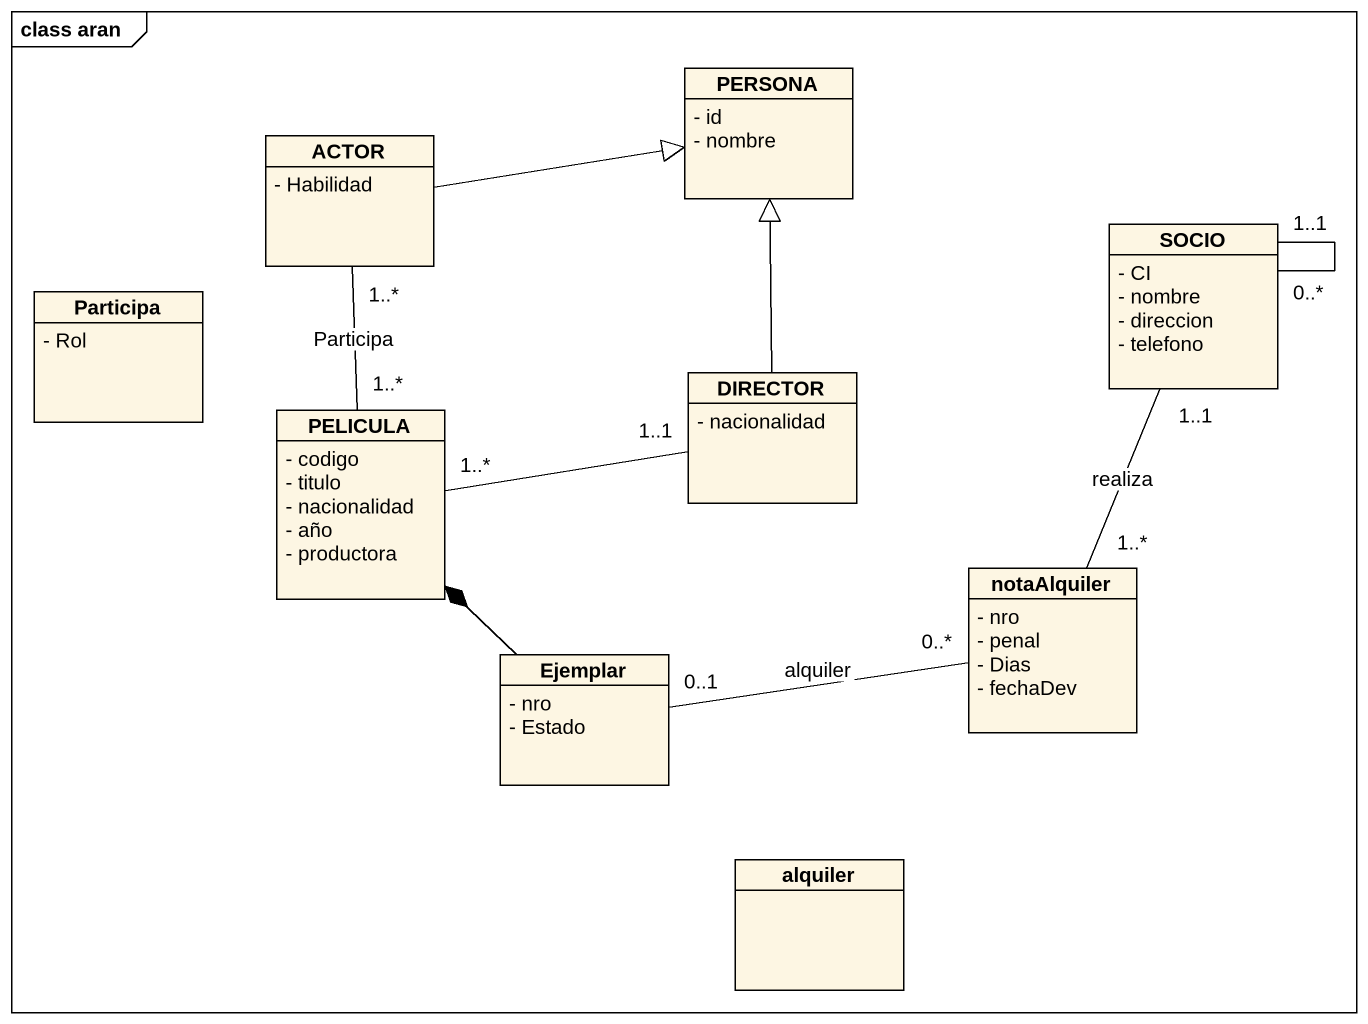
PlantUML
@startuml
mainframe class aran
hide circle
hide empty members
skinparam classAttributeIconSize 0
class PERSONA {
  - id
  - nombre
}
class "ACTOR" as ACTOR_ {
  - Habilidad
}
class SOCIO {
  - CI
  - nombre
  - direccion
  - telefono
}
class Participa {
  - Rol
}
class DIRECTOR {
  - nacionalidad
}
class PELICULA {
  - codigo
  - titulo
  - nacionalidad
  - año
  - productora
}
class notaAlquiler {
  - nro
  - penal
  - Dias
  - fechaDev
}
class Ejemplar {
  - nro
  - Estado
}
class alquiler
ACTOR_ -right-|> PERSONA
ACTOR_ "1..*" -- "1..*" PELICULA : Participa
SOCIO "0..*" -- "1..1" SOCIO
SOCIO "1..1" -- "1..*" notaAlquiler : realiza
DIRECTOR -up-|> PERSONA
PELICULA "1..*" -right- "1..1" DIRECTOR
notaAlquiler "0..*" -left- "0..1" Ejemplar : alquiler
Ejemplar -up-* PELICULA
@enduml
